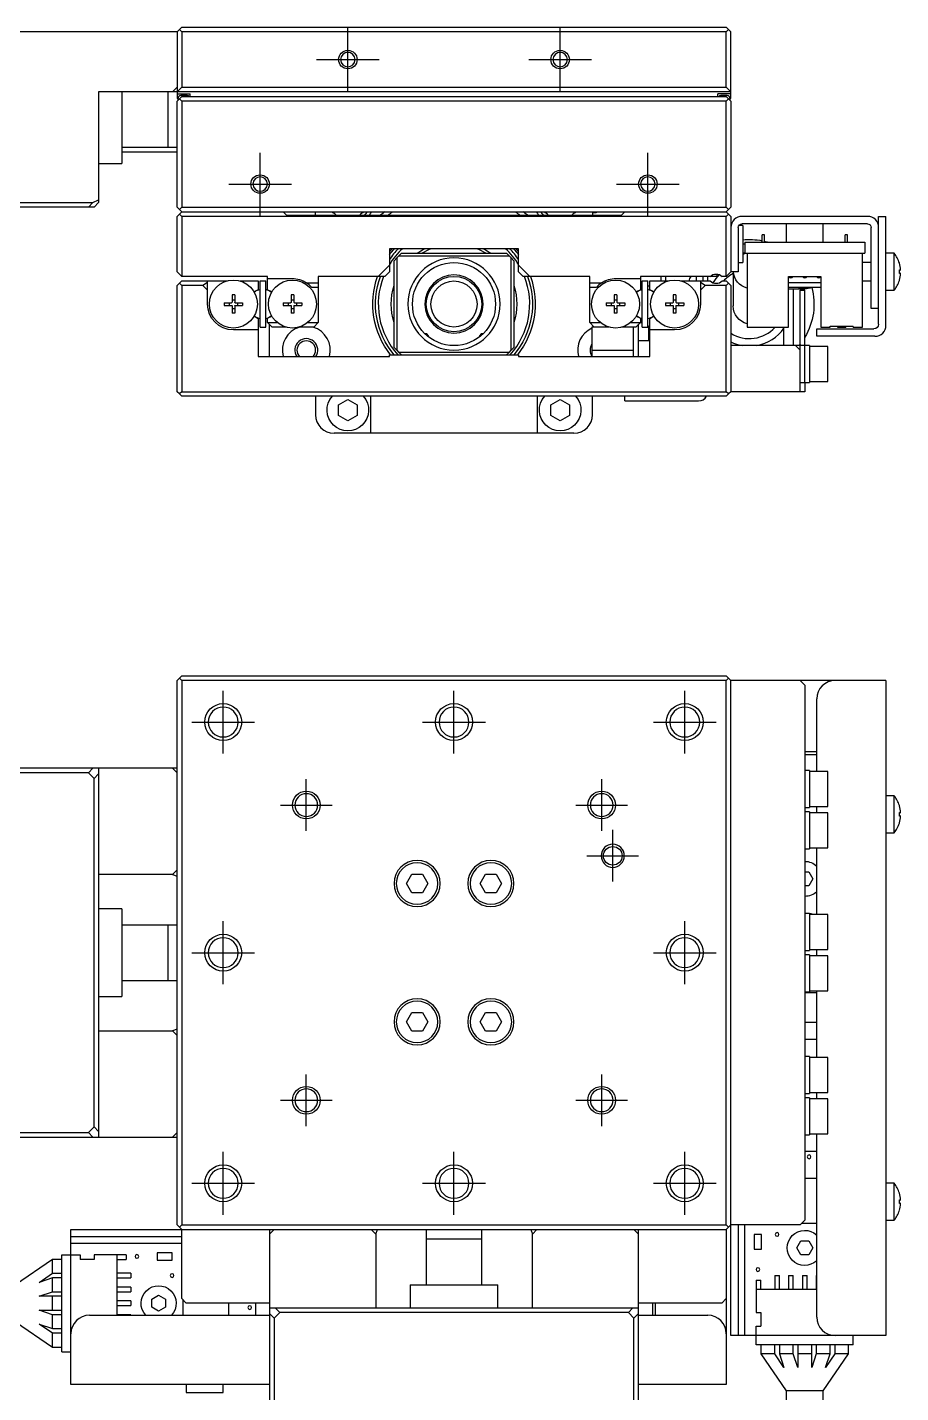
# Model space of a CAD drawing. Extents: x 0 to 700, y -8 to 390.
# Drawn here: x 233.4 to 328, y 237.7 to 385.7 of the extents above; entities that cross this region are included whole.
import ezdxf

# ---------------------------------------------------------------- set-up
doc = ezdxf.new("R2010")
doc.units = 0
doc.header["$LTSCALE"] = 0.5
doc.linetypes.add('CENTER', pattern=[50.8, 31.75, -6.35, 6.35, -6.35])
for name, color, linetype in [('MSM_CENTER', 1, 'CENTER'), ('MSM_CONTINUOUS', 7, 'CONTINUOUS'), ('MSM_NARROW', 5, 'CONTINUOUS')]:
    doc.layers.add(name, color=color, linetype=linetype)

msp = doc.modelspace()

# ---------------------------------------------------------------- linework, layer by layer
at = {"layer": 'MSM_CENTER'}
for p, q in [((268.14, 378.77), (268.14, 385.57)), ((291.14, 378.77), (291.14, 385.57)), ((264.74, 382.17), (271.54, 382.17)), ((287.74, 382.17), (294.54, 382.17)), ((258.64, 365.27), (258.64, 372.07)), ((300.64, 365.27), (300.64, 372.07)), ((255.24, 368.67), (262.04, 368.67)), ((297.24, 368.67), (304.04, 368.67)), ((254.64, 306.96), (254.64, 313.76)), ((279.64, 306.96), (279.64, 313.76)), ((304.64, 306.96), (304.64, 313.76)), ((251.24, 310.36), (258.04, 310.36)), ((276.24, 310.36), (283.04, 310.36)), ((301.24, 310.36), (308.04, 310.36)), ((263.64, 298.56), (263.64, 304.16)), ((295.64, 298.56), (295.64, 304.16)), ((260.84, 301.36), (266.44, 301.36)), ((292.84, 301.36), (298.44, 301.36)), ((296.84, 293.06), (296.84, 298.66)), ((294.04, 295.86), (299.64, 295.86)), ((254.64, 281.96), (254.64, 288.76)), ((304.64, 281.96), (304.64, 288.76)), ((251.24, 285.36), (258.04, 285.36)), ((301.24, 285.36), (308.04, 285.36)), ((263.64, 266.56), (263.64, 272.16)), ((295.64, 266.56), (295.64, 272.16)), ((260.84, 269.36), (266.44, 269.36)), ((292.84, 269.36), (298.44, 269.36)), ((254.64, 256.96), (254.64, 263.76)), ((279.64, 256.96), (279.64, 263.76)), ((304.64, 256.96), (304.64, 263.76)), ((251.24, 260.36), (258.04, 260.36)), ((276.24, 260.36), (283.04, 260.36)), ((301.24, 260.36), (308.04, 260.36))]:
    msp.add_line(p, q, dxfattribs=at)
at = {"layer": 'MSM_CONTINUOUS'}
for p, q in [((249.64, 385.17), (227.64, 385.17)), ((249.64, 385.17), (250.14, 385.67)), ((249.64, 385.17), (249.64, 377.97)), ((249.89, 385.42), (250.14, 385.17)), ((250.14, 385.67), (309.14, 385.67)), ((250.14, 385.17), (250.14, 379.17)), ((309.14, 385.17), (250.14, 385.17)), ((309.39, 385.42), (309.14, 385.67)), ((309.14, 385.17), (309.39, 385.42)), ((309.14, 379.17), (309.14, 385.17)), ((309.39, 385.42), (309.64, 385.17)), ((309.64, 377.97), (309.64, 385.17)), ((249.64, 379.17), (249.14, 378.67)), ((250.14, 379.17), (249.64, 378.67)), ((250.14, 379.17), (309.14, 379.17)), ((309.64, 378.67), (309.14, 379.17)), ((309.64, 378.67), (241.14, 378.67)), ((241.14, 378.67), (241.14, 366.67)), ((243.64, 378.67), (243.64, 370.92)), ((248.64, 378.67), (248.64, 372.67)), ((249.64, 378.44), (251.04, 378.44)), ((249.64, 377.67), (250.14, 378.17)), ((249.74, 377.87), (249.64, 377.97)), ((249.64, 366.17), (249.64, 377.67)), ((249.74, 377.77), (249.74, 377.97)), ((249.89, 377.92), (250.14, 377.67)), ((250.74, 378.27), (250.04, 378.27)), ((250.14, 378.17), (309.14, 378.17)), ((250.14, 377.67), (250.14, 366.17)), ((309.14, 377.67), (250.14, 377.67)), ((251.04, 378.17), (251.04, 378.44)), ((308.24, 378.17), (308.24, 378.44)), ((309.64, 378.44), (308.24, 378.44)), ((309.24, 378.27), (308.54, 378.27)), ((309.39, 377.92), (309.14, 378.17)), ((309.14, 377.67), (309.39, 377.92)), ((309.14, 366.17), (309.14, 377.67)), ((309.39, 377.92), (309.64, 377.67)), ((309.64, 377.97), (309.54, 377.87)), ((309.54, 377.97), (309.54, 377.77)), ((309.64, 377.67), (309.64, 366.17)), ((243.64, 372.67), (249.64, 372.67)), ((243.64, 372.17), (249.64, 372.17)), ((241.14, 370.92), (243.64, 370.92)), ((227.64, 366.67), (240.53, 366.67)), ((240.64, 366.17), (227.64, 366.17)), ((240.03, 366.17), (240.53, 366.67)), ((240.53, 366.67), (241.14, 366.97)), ((241.14, 366.67), (240.64, 366.17)), ((249.64, 366.17), (250.14, 365.67)), ((249.64, 365.17), (250.14, 365.67)), ((250.14, 366.17), (249.89, 365.92)), ((250.14, 366.17), (309.14, 366.17)), ((250.14, 365.67), (309.14, 365.67)), ((261.14, 365.67), (261.49, 365.32)), ((264.64, 365.32), (264.64, 365.67)), ((294.64, 365.67), (294.64, 365.32)), ((295.04, 365.57), (294.64, 365.57)), ((295.04, 365.67), (295.04, 365.57)), ((297.79, 365.32), (298.14, 365.67)), ((309.14, 365.67), (309.64, 366.17)), ((309.39, 365.92), (309.14, 366.17)), ((309.14, 365.67), (309.39, 365.42)), ((249.64, 359.17), (249.64, 365.17)), ((249.89, 365.42), (250.14, 365.17)), ((309.14, 365.17), (250.14, 365.17)), ((250.14, 365.17), (250.14, 358.67)), ((261.49, 365.32), (297.79, 365.32)), ((309.14, 365.17), (309.39, 365.42)), ((309.14, 358.67), (309.14, 365.17)), ((309.39, 365.42), (309.64, 365.17)), ((309.64, 365.17), (309.64, 359.17)), ((310.94, 364.17), (310.5, 364.17)), ((324.44, 365.17), (310.84, 365.17)), ((324.44, 364.37), (310.84, 364.37)), ((310.94, 364.17), (310.94, 360.17)), ((315.64, 364.37), (315.64, 362.37)), ((319.64, 362.37), (319.64, 364.37)), ((325.64, 365.17), (326.44, 365.17)), ((325.64, 353.47), (325.64, 365.17)), ((326.44, 353.37), (326.44, 365.17)), ((310.44, 363.97), (310.44, 359.17)), ((313.27, 363.17), (313.02, 363.17)), ((313.02, 362.37), (313.02, 363.17)), ((313.27, 362.37), (313.27, 363.17)), ((322.27, 363.17), (322.02, 363.17)), ((322.02, 362.37), (322.02, 363.17)), ((322.27, 362.37), (322.27, 363.17)), ((324.84, 355.17), (324.84, 363.97)), ((286.64, 361.67), (272.64, 361.67)), ((272.64, 361.67), (272.64, 359.17)), ((273.64, 360.87), (273.94, 361.17)), ((273.94, 361.17), (285.34, 361.17)), ((285.34, 361.17), (285.64, 360.87)), ((286.64, 359.17), (286.64, 361.67)), ((311.14, 362.17), (310.94, 362.17)), ((311.14, 361.17), (310.94, 361.17)), ((311.14, 362.37), (311.14, 361.17)), ((311.14, 362.37), (324.14, 362.37)), ((311.14, 361.17), (324.14, 361.17)), ((311.39, 361.17), (311.39, 353.17)), ((323.89, 353.17), (323.89, 361.17)), ((324.14, 362.37), (324.14, 361.17)), ((327.34, 361.17), (326.44, 361.17)), ((327.34, 357.17), (327.34, 361.17)), ((271.44, 358.67), (272.64, 359.87)), ((273.14, 360.37), (273.44, 360.67)), ((273.14, 350.97), (273.14, 360.37)), ((273.64, 360.87), (273.44, 360.67)), ((273.44, 360.67), (273.44, 350.67)), ((285.64, 360.87), (273.64, 360.87)), ((285.84, 360.67), (285.64, 360.87)), ((285.84, 350.67), (285.84, 360.67)), ((285.84, 360.67), (286.14, 360.37)), ((286.14, 360.37), (286.14, 350.97)), ((286.64, 359.87), (287.85, 358.67)), ((310.44, 360.17), (310.94, 360.17)), ((324.84, 360.17), (323.89, 360.17)), ((327.9, 360.09), (327.9, 360.12)), ((250.14, 358.67), (249.64, 359.17)), ((249.89, 357.92), (250.14, 358.17)), ((259.44, 358.67), (250.14, 358.67)), ((250.14, 358.17), (255.03, 358.17)), ((252.94, 355.67), (252.94, 358.17)), ((256.46, 358.17), (258.44, 358.17)), ((258.44, 358.17), (258.44, 357.22)), ((258.64, 358.17), (259.24, 358.17)), ((258.64, 353.17), (258.64, 358.17)), ((259.24, 353.17), (259.24, 358.17)), ((259.44, 357.22), (259.44, 358.67)), ((259.44, 358.44), (262.1, 358.44)), ((272.14, 358.67), (264.94, 358.67)), ((264.94, 358.67), (264.94, 353.67)), ((272.64, 359.17), (272.14, 358.67)), ((278.58, 358.63), (278.58, 358.63)), ((287.14, 358.67), (286.64, 359.17)), ((294.34, 358.67), (287.14, 358.67)), ((294.34, 353.67), (294.34, 358.67)), ((297.19, 358.44), (299.84, 358.44)), ((308.14, 358.67), (299.84, 358.67)), ((299.84, 358.67), (299.84, 357.22)), ((300.04, 358.17), (300.64, 358.17)), ((300.04, 353.17), (300.04, 358.17)), ((300.64, 353.17), (300.64, 358.17)), ((300.84, 358.17), (302.83, 358.17)), ((300.84, 357.22), (300.84, 358.17)), ((302.04, 358.67), (302.04, 358.17)), ((302.54, 358.67), (302.54, 358.17)), ((304.26, 358.17), (307.38, 358.17)), ((305.89, 358.67), (305.89, 358.17)), ((306.34, 358.17), (306.34, 355.67)), ((306.64, 358.17), (306.64, 358.67)), ((307.14, 358.17), (307.14, 358.67)), ((308.14, 358.67), (308.14, 358.91)), ((309.14, 358.67), (308.7, 358.67)), ((308.7, 358.17), (309.14, 358.17)), ((309.64, 359.17), (309.14, 358.67)), ((309.14, 358.17), (309.39, 357.92)), ((310.44, 359.17), (309.64, 359.17)), ((309.9, 359.17), (309.9, 355.46)), ((315.89, 358.67), (319.39, 358.67)), ((315.89, 353.17), (315.89, 358.67)), ((319.39, 358.67), (319.39, 353.17)), ((323.89, 358.17), (324.84, 358.17)), ((327.9, 358.97), (327.9, 359.37)), ((327.9, 359.37), (328.03, 359.37)), ((328.03, 358.97), (327.9, 358.97)), ((327.9, 358.22), (327.9, 358.24)), ((249.64, 357.67), (249.89, 357.92)), ((249.64, 346.17), (249.64, 357.67)), ((249.89, 357.92), (250.14, 357.67)), ((252.44, 357.67), (250.14, 357.67)), ((250.14, 357.67), (250.14, 346.17)), ((252.94, 358.02), (252.44, 357.67)), ((252.44, 357.67), (252.94, 357.17)), ((258.44, 357.22), (258.15, 357.05)), ((259.44, 357.22), (259.67, 357.09)), ((259.64, 357.09), (259.64, 357.1)), ((263.66, 357.97), (264.94, 357.97)), ((264.94, 357.47), (264.22, 357.47)), ((276.78, 356.98), (276.84, 357.04)), ((276.84, 357.11), (276.84, 357.04)), ((294.34, 357.97), (295.63, 357.97)), ((295.06, 357.47), (294.34, 357.47)), ((299.62, 357.09), (299.84, 357.22)), ((299.64, 357.09), (299.64, 357.1)), ((299.64, 357.09), (299.64, 357.09)), ((300.04, 357.59), (299.84, 357.59)), ((300.84, 357.59), (300.64, 357.59)), ((301.14, 357.05), (300.84, 357.22)), ((301.04, 357.09), (301.06, 357.09)), ((306.84, 357.67), (306.34, 358.02)), ((306.34, 357.17), (306.84, 357.67)), ((309.14, 357.67), (306.84, 357.67)), ((309.14, 357.67), (309.39, 357.92)), ((309.14, 346.17), (309.14, 357.67)), ((309.39, 357.92), (309.64, 357.67)), ((309.64, 357.67), (309.64, 346.17)), ((319.39, 357.97), (315.89, 357.97)), ((319.39, 357.47), (315.89, 357.47)), ((315.89, 357.32), (317.64, 357.32)), ((316.39, 357.32), (316.39, 351.17)), ((317.14, 346.17), (317.14, 357.17)), ((317.14, 357.17), (317.64, 357.17)), ((317.64, 347.17), (317.64, 357.17)), ((326.44, 357.17), (327.34, 357.17)), ((254.74, 355.81), (254.74, 355.52)), ((254.74, 355.81), (255.54, 355.81)), ((254.74, 355.52), (255.54, 355.52)), ((255.27, 355.81), (255.27, 355.52)), ((255.89, 356.67), (255.6, 356.67)), ((255.6, 356.67), (255.6, 355.87)), ((255.6, 356.14), (255.89, 356.14)), ((255.6, 355.46), (255.6, 354.67)), ((255.89, 356.67), (255.89, 355.87)), ((255.89, 355.46), (255.89, 354.67)), ((255.95, 355.81), (256.74, 355.81)), ((255.95, 355.52), (256.74, 355.52)), ((256.21, 355.52), (256.21, 355.81)), ((256.74, 355.81), (256.74, 355.52)), ((261.14, 355.81), (261.14, 355.52)), ((261.14, 355.81), (261.94, 355.81)), ((261.14, 355.52), (261.94, 355.52)), ((261.67, 355.81), (261.67, 355.52)), ((262, 356.67), (262, 355.87)), ((262.29, 356.67), (262, 356.67)), ((262, 356.14), (262.29, 356.14)), ((262, 355.46), (262, 354.67)), ((262.29, 356.67), (262.29, 355.87)), ((262.29, 355.46), (262.29, 354.67)), ((262.35, 355.81), (263.14, 355.81)), ((262.35, 355.52), (263.14, 355.52)), ((262.61, 355.52), (262.61, 355.81)), ((263.14, 355.81), (263.14, 355.52)), ((296.14, 355.81), (296.14, 355.52)), ((296.14, 355.81), (296.94, 355.81)), ((296.14, 355.52), (296.94, 355.52)), ((296.67, 355.81), (296.67, 355.52)), ((297.29, 356.67), (297, 356.67)), ((297, 356.67), (297, 355.87)), ((297, 356.14), (297.29, 356.14)), ((297, 355.46), (297, 354.67)), ((297.29, 356.67), (297.29, 355.87)), ((297.29, 355.46), (297.29, 354.67)), ((297.35, 355.81), (298.14, 355.81)), ((297.35, 355.52), (298.14, 355.52)), ((297.61, 355.52), (297.61, 355.81)), ((298.14, 355.81), (298.14, 355.52)), ((302.54, 355.81), (303.34, 355.81)), ((302.54, 355.81), (302.54, 355.52)), ((302.54, 355.52), (303.34, 355.52)), ((303.07, 355.81), (303.07, 355.52)), ((303.4, 356.67), (303.4, 355.87)), ((303.69, 356.67), (303.4, 356.67)), ((303.4, 356.14), (303.69, 356.14)), ((303.4, 355.46), (303.4, 354.67)), ((303.69, 356.67), (303.69, 355.87)), ((303.69, 355.46), (303.69, 354.67)), ((303.75, 355.81), (304.54, 355.81)), ((303.75, 355.52), (304.54, 355.52)), ((304.01, 355.52), (304.01, 355.81)), ((304.54, 355.81), (304.54, 355.52)), ((255.6, 355.2), (255.89, 355.2)), ((255.89, 354.67), (255.6, 354.67)), ((258.15, 354.29), (258.44, 354.12)), ((258.44, 354.12), (258.44, 349.97)), ((259.67, 354.24), (259.44, 354.12)), ((259.44, 353.67), (259.44, 354.12)), ((259.64, 354.23), (259.64, 354.24)), ((262, 355.2), (262.29, 355.2)), ((262.29, 354.67), (262, 354.67)), ((276.84, 354.29), (276.78, 354.36)), ((276.84, 354.29), (276.84, 354.22)), ((297, 355.2), (297.29, 355.2)), ((297.29, 354.67), (297, 354.67)), ((299.84, 354.12), (299.62, 354.24)), ((299.64, 354.23), (299.64, 354.24)), ((299.84, 354.12), (299.84, 353.67)), ((300.84, 354.12), (301.14, 354.29)), ((300.84, 349.97), (300.84, 354.12)), ((303.4, 355.2), (303.69, 355.2)), ((303.69, 354.67), (303.4, 354.67)), ((325.64, 355.17), (324.84, 355.17)), ((258.44, 352.87), (255.74, 352.87)), ((258.64, 353.17), (259.24, 353.17)), ((259.44, 353.67), (260.48, 353.67)), ((259.94, 353.17), (259.44, 353.67)), ((259.64, 349.97), (259.64, 353.47)), ((261.43, 353.17), (259.94, 353.17)), ((264.44, 353.17), (262.86, 353.17)), ((263.8, 353.67), (264.94, 353.67)), ((264.94, 353.67), (264.44, 353.17)), ((276.48, 352.47), (276.67, 352.47)), ((276.89, 352.24), (276.67, 352.47)), ((278.58, 352.7), (278.58, 352.7)), ((282.62, 352.47), (282.39, 352.24)), ((282.62, 352.47), (282.81, 352.47)), ((294.34, 353.67), (295.48, 353.67)), ((294.84, 353.17), (294.34, 353.67)), ((296.43, 353.17), (294.59, 353.17)), ((294.59, 353.17), (294.59, 349.97)), ((299.34, 353.17), (297.86, 353.17)), ((298.8, 353.67), (299.84, 353.67)), ((299.09, 349.97), (299.09, 353.17)), ((299.84, 353.67), (299.34, 353.17)), ((299.64, 349.97), (299.64, 353.47)), ((299.84, 353.66), (300.04, 353.66)), ((300.04, 353.17), (300.64, 353.17)), ((300.64, 353.36), (300.69, 353.31)), ((300.72, 353.24), (300.72, 351.67)), ((303.54, 352.87), (300.84, 352.87)), ((311.39, 353.17), (315.89, 353.17)), ((315.39, 351.17), (315.39, 353.17)), ((318.94, 352.97), (325.14, 352.97)), ((318.94, 352.17), (318.94, 352.97)), ((319.39, 353.17), (320.39, 353.17)), ((320.39, 353.17), (320.39, 353.27)), ((320.39, 353.27), (322.89, 353.27)), ((321.19, 353.27), (321.19, 353.17)), ((321.19, 353.17), (322.09, 353.17)), ((321.57, 353.27), (321.57, 353.17)), ((321.72, 353.27), (321.72, 353.17)), ((322.09, 353.27), (322.09, 353.17)), ((322.89, 353.17), (322.89, 353.27)), ((322.89, 353.17), (323.89, 353.17)), ((273.44, 350.67), (273.14, 350.97)), ((276.89, 352.24), (276.72, 352.24)), ((276.89, 352.1), (276.89, 352.24)), ((276.89, 352.1), (276.89, 352.1)), ((282.56, 352.24), (282.39, 352.24)), ((282.39, 352.24), (282.39, 352.1)), ((282.39, 352.1), (282.39, 352.1)), ((286.14, 350.97), (285.84, 350.67)), ((300.84, 351.67), (299.64, 351.67)), ((318.14, 351.17), (309.64, 351.17)), ((316.64, 351.17), (317.14, 350.67)), ((318.14, 351.17), (318.14, 347.17)), ((320.14, 351.07), (318.14, 351.07)), ((325.24, 352.17), (318.94, 352.17)), ((320.14, 347.27), (320.14, 351.07)), ((258.44, 349.97), (272.64, 349.97)), ((272.64, 349.97), (272.64, 350.17)), ((272.64, 350.17), (286.64, 350.17)), ((273.44, 350.67), (273.64, 350.47)), ((273.64, 350.47), (285.64, 350.47)), ((273.94, 350.17), (273.64, 350.47)), ((285.64, 350.47), (285.34, 350.17)), ((285.64, 350.47), (285.84, 350.67)), ((286.64, 350.17), (286.64, 349.97)), ((286.64, 349.97), (300.84, 349.97)), ((294.59, 350.67), (299.09, 350.67)), ((317.14, 347.17), (318.14, 347.17)), ((317.64, 347.17), (317.64, 346.17)), ((318.14, 347.27), (320.14, 347.27)), ((249.89, 345.92), (249.64, 346.17)), ((250.14, 346.17), (249.89, 345.92)), ((250.14, 345.67), (249.89, 345.92)), ((250.14, 346.17), (309.14, 346.17)), ((309.14, 345.67), (250.14, 345.67)), ((264.64, 345.67), (264.64, 343.67)), ((267.14, 344.74), (268.14, 345.32)), ((268.14, 345.32), (269.14, 344.74)), ((270.64, 341.67), (270.64, 345.67)), ((288.64, 345.67), (288.64, 341.67)), ((290.14, 344.74), (291.14, 345.32)), ((291.14, 345.32), (292.14, 344.74)), ((294.64, 343.67), (294.64, 345.67)), ((298.14, 345.17), (298.14, 345.67)), ((298.14, 345.17), (306.14, 345.17)), ((309.39, 345.92), (309.14, 346.17)), ((309.39, 345.92), (309.14, 345.67)), ((309.64, 346.17), (309.39, 345.92)), ((317.64, 346.17), (309.64, 346.17)), ((267.14, 343.59), (267.14, 344.74)), ((268.14, 343.01), (267.14, 343.59)), ((269.14, 343.59), (268.14, 343.01)), ((269.14, 344.74), (269.14, 343.59)), ((290.14, 343.59), (290.14, 344.74)), ((291.14, 343.01), (290.14, 343.59)), ((292.14, 343.59), (291.14, 343.01)), ((292.14, 344.74), (292.14, 343.59)), ((270.64, 341.67), (266.64, 341.67)), ((288.64, 341.67), (270.64, 341.67)), ((292.64, 341.67), (288.64, 341.67)), ((250.14, 315.36), (249.89, 315.11)), ((250.14, 315.36), (309.14, 315.36)), ((309.64, 314.86), (309.14, 315.36)), ((249.89, 315.11), (249.64, 314.86)), ((249.64, 255.86), (249.64, 314.86)), ((250.14, 314.86), (249.89, 315.11)), ((309.14, 314.86), (250.14, 314.86)), ((250.14, 314.86), (250.14, 255.86)), ((309.39, 315.11), (309.14, 314.86)), ((309.14, 255.86), (309.14, 314.86)), ((309.64, 243.86), (309.64, 314.86)), ((326.44, 314.86), (309.64, 314.86)), ((317.64, 314.36), (317.14, 314.86)), ((317.64, 314.36), (317.64, 256.36)), ((326.44, 314.86), (326.44, 243.86)), ((318.94, 305.01), (318.94, 312.86)), ((317.64, 307.16), (318.94, 307.16)), ((317.64, 306.86), (318.94, 306.86)), ((249.64, 305.36), (212.14, 305.36)), ((240.03, 304.86), (240.53, 305.36)), ((241.14, 305.36), (241.14, 265.36)), ((249.14, 305.36), (249.64, 304.86)), ((318.14, 305.11), (317.64, 305.11)), ((318.14, 305.11), (318.14, 301.11)), ((320.14, 305.01), (318.14, 305.01)), ((320.14, 301.21), (320.14, 305.01)), ((240.03, 304.86), (227.64, 304.86)), ((240.64, 304.25), (240.03, 304.86)), ((241.14, 304.75), (240.64, 304.25)), ((240.64, 266.48), (240.64, 304.25)), ((327.34, 302.36), (326.44, 302.36)), ((327.34, 298.36), (327.34, 302.36)), ((317.64, 301.11), (318.14, 301.11)), ((318.14, 300.61), (317.64, 300.61)), ((318.14, 301.21), (320.14, 301.21)), ((318.14, 300.61), (318.14, 296.61)), ((320.14, 300.51), (318.14, 300.51)), ((318.94, 300.51), (318.94, 301.21)), ((320.14, 296.71), (320.14, 300.51)), ((327.9, 301.29), (327.9, 301.31)), ((327.9, 300.56), (328.03, 300.56)), ((327.9, 300.16), (327.9, 300.56)), ((328.03, 300.16), (327.9, 300.16)), ((327.9, 299.41), (327.9, 299.43)), ((326.44, 298.36), (327.34, 298.36)), ((317.64, 296.61), (318.14, 296.61)), ((318.14, 296.71), (320.14, 296.71)), ((318.94, 289.51), (318.94, 296.71)), ((249.14, 293.85), (241.14, 293.85)), ((249.64, 294.35), (249.14, 293.85)), ((249.14, 293.85), (249.64, 293.67)), ((274.49, 292.86), (275.07, 293.86)), ((275.07, 293.86), (276.22, 293.86)), ((276.22, 293.86), (276.8, 292.86)), ((282.49, 292.86), (283.07, 293.86)), ((283.07, 293.86), (284.22, 293.86)), ((284.22, 293.86), (284.8, 292.86)), ((317.64, 294.11), (318.08, 294.11)), ((318.08, 294.11), (318.51, 293.36)), ((318.51, 293.36), (318.08, 292.61)), ((275.07, 291.86), (274.49, 292.86)), ((276.22, 291.86), (275.07, 291.86)), ((276.8, 292.86), (276.22, 291.86)), ((283.07, 291.86), (282.49, 292.86)), ((284.22, 291.86), (283.07, 291.86)), ((284.8, 292.86), (284.22, 291.86)), ((318.08, 292.61), (317.64, 292.61)), ((243.64, 290.11), (241.14, 290.11)), ((243.64, 290.11), (243.64, 280.61)), ((318.14, 289.61), (317.64, 289.61)), ((318.14, 289.61), (318.14, 285.61)), ((320.14, 289.51), (318.14, 289.51)), ((320.14, 285.71), (320.14, 289.51)), ((249.64, 288.36), (243.64, 288.36)), ((248.64, 288.36), (248.64, 282.36)), ((318.14, 285.71), (320.14, 285.71)), ((318.94, 285.01), (318.94, 285.71)), ((317.64, 285.61), (318.14, 285.61)), ((318.14, 285.11), (317.64, 285.11)), ((318.14, 285.11), (318.14, 281.11)), ((320.14, 285.01), (318.14, 285.01)), ((320.14, 281.21), (320.14, 285.01)), ((243.64, 282.36), (249.64, 282.36)), ((318.14, 281.21), (320.14, 281.21)), ((318.94, 274.01), (318.94, 281.21)), ((241.14, 280.61), (243.64, 280.61)), ((317.64, 281.11), (318.14, 281.11)), ((318.94, 281.02), (317.64, 281.02)), ((274.49, 277.86), (275.07, 278.86)), ((275.07, 278.86), (276.22, 278.86)), ((276.22, 278.86), (276.8, 277.86)), ((282.49, 277.86), (283.07, 278.86)), ((283.07, 278.86), (284.22, 278.86)), ((284.22, 278.86), (284.8, 277.86)), ((241.14, 276.88), (249.14, 276.88)), ((249.64, 277.06), (249.14, 276.88)), ((249.14, 276.88), (249.64, 276.38)), ((275.07, 276.86), (274.49, 277.86)), ((276.22, 276.86), (275.07, 276.86)), ((276.8, 277.86), (276.22, 276.86)), ((283.07, 276.86), (282.49, 277.86)), ((284.22, 276.86), (283.07, 276.86)), ((284.8, 277.86), (284.22, 276.86)), ((317.64, 277.82), (318.94, 277.82)), ((318.94, 275.94), (317.64, 275.94)), ((318.14, 274.11), (317.64, 274.11)), ((318.14, 274.11), (318.14, 270.11)), ((320.14, 274.01), (318.14, 274.01)), ((320.14, 270.21), (320.14, 274.01)), ((317.64, 270.11), (318.14, 270.11)), ((318.14, 269.61), (317.64, 269.61)), ((318.14, 270.21), (320.14, 270.21)), ((318.14, 269.61), (318.14, 265.61)), ((320.14, 269.51), (318.14, 269.51)), ((318.94, 269.51), (318.94, 270.21)), ((320.14, 265.71), (320.14, 269.51)), ((240.03, 265.86), (240.64, 266.48)), ((240.64, 266.48), (241.14, 265.98)), ((212.14, 265.36), (249.64, 265.36)), ((227.64, 265.86), (240.03, 265.86)), ((240.53, 265.36), (240.03, 265.86)), ((249.64, 265.86), (249.14, 265.36)), ((317.64, 265.61), (318.14, 265.61)), ((318.14, 265.71), (320.14, 265.71)), ((318.94, 245.86), (318.94, 265.71)), ((317.64, 263.86), (318.94, 263.86)), ((317.64, 260.92), (318.94, 260.92)), ((327.34, 260.36), (326.44, 260.36)), ((327.34, 256.36), (327.34, 260.36)), ((327.9, 259.29), (327.9, 259.31)), ((327.9, 258.56), (328.03, 258.56)), ((327.9, 258.16), (327.9, 258.56)), ((328.03, 258.16), (327.9, 258.16)), ((317.14, 255.86), (317.64, 256.36)), ((326.44, 256.36), (327.34, 256.36)), ((327.9, 257.41), (327.9, 257.43)), ((238.14, 238.56), (238.14, 255.36)), ((238.14, 255.36), (309.14, 255.36)), ((250.14, 254.56), (238.14, 254.56)), ((249.64, 255.86), (249.89, 255.61)), ((249.89, 255.61), (250.14, 255.86)), ((249.89, 255.61), (250.14, 255.36)), ((250.14, 255.86), (309.14, 255.86)), ((250.14, 247.86), (250.14, 255.36)), ((259.64, 254.86), (260.14, 255.36)), ((259.64, 255.36), (259.64, 217.86)), ((270.66, 255.36), (271.16, 254.86)), ((271.16, 254.86), (271.34, 255.36)), ((271.16, 254.86), (271.16, 246.86)), ((276.64, 255.36), (276.64, 249.36)), ((282.64, 249.36), (282.64, 255.36)), ((287.95, 255.36), (288.13, 254.86)), ((288.13, 254.86), (288.63, 255.36)), ((288.13, 246.86), (288.13, 254.86)), ((299.14, 255.36), (299.64, 254.86)), ((299.64, 217.86), (299.64, 255.36)), ((309.14, 255.86), (309.39, 255.61)), ((309.14, 255.36), (309.39, 255.61)), ((309.14, 255.36), (309.14, 238.56)), ((309.39, 255.61), (309.64, 255.86)), ((317.14, 255.86), (309.64, 255.86)), ((310.44, 255.86), (310.44, 243.86)), ((311.14, 243.86), (311.14, 255.86)), ((312.96, 254.82), (312.16, 254.82)), ((312.16, 254.82), (312.16, 253.22)), ((312.96, 253.22), (312.96, 254.82)), ((318.94, 256.02), (317.3, 256.02)), ((238.14, 253.86), (250.14, 253.86)), ((276.64, 254.36), (282.64, 254.36)), ((312.16, 253.22), (312.96, 253.22)), ((316.78, 253.36), (317.21, 254.11)), ((317.21, 252.61), (316.78, 253.36)), ((317.21, 254.11), (318.08, 254.11)), ((318.08, 254.11), (318.51, 253.36)), ((318.51, 253.36), (318.08, 252.61)), ((236.14, 252.11), (232.14, 249.36)), ((237.14, 252.11), (236.14, 252.11)), ((236.14, 250.61), (236.14, 252.11)), ((237.14, 242.11), (237.14, 252.61)), ((237.14, 252.61), (239.14, 252.61)), ((239.14, 252.61), (239.14, 252.11)), ((240.64, 252.11), (239.14, 252.11)), ((244.14, 252.61), (240.64, 252.61)), ((240.64, 252.61), (240.64, 252.11)), ((243.14, 246.06), (243.14, 252.61)), ((243.14, 252.11), (244.14, 252.11)), ((244.14, 252.61), (244.14, 252.11)), ((247.5, 252.84), (247.5, 252.04)), ((249.1, 252.84), (247.5, 252.84)), ((247.5, 252.04), (249.1, 252.04)), ((249.1, 252.04), (249.1, 252.84)), ((318.08, 252.61), (317.21, 252.61)), ((234.69, 249.61), (236.14, 250.61)), ((236.14, 250.61), (237.14, 250.61)), ((244.64, 250.61), (243.14, 250.61)), ((244.64, 250.61), (244.64, 250.11)), ((314.39, 250.36), (314.39, 248.86)), ((314.39, 250.36), (314.89, 250.36)), ((314.89, 248.86), (314.89, 250.36)), ((315.89, 250.36), (315.89, 248.86)), ((315.89, 250.36), (316.39, 250.36)), ((316.39, 248.86), (316.39, 250.36)), ((317.39, 250.36), (317.39, 248.86)), ((317.39, 250.36), (317.89, 250.36)), ((317.89, 248.86), (317.89, 250.36)), ((318.89, 250.36), (318.89, 248.86)), ((318.89, 250.36), (318.94, 250.36)), ((236.14, 250.11), (234.69, 249.61)), ((237.14, 250.11), (236.14, 250.11)), ((236.14, 248.61), (236.14, 250.11)), ((243.14, 250.11), (244.64, 250.11)), ((244.64, 249.11), (243.14, 249.11)), ((244.64, 249.11), (244.64, 248.61)), ((274.89, 249.36), (274.89, 246.86)), ((274.89, 249.36), (284.39, 249.36)), ((284.39, 246.86), (284.39, 249.36)), ((312.39, 249.86), (312.39, 246.36)), ((312.39, 249.86), (312.89, 249.86)), ((318.94, 248.86), (312.39, 248.86)), ((312.89, 248.86), (312.89, 249.86)), ((234.69, 248.11), (236.14, 248.61)), ((237.14, 248.11), (234.69, 248.11)), ((236.14, 248.61), (237.14, 248.61)), ((236.14, 246.61), (236.14, 248.11)), ((243.14, 248.61), (244.64, 248.61)), ((244.64, 247.61), (243.14, 247.61)), ((244.64, 247.61), (244.64, 247.11)), ((246.89, 247.8), (247.64, 248.23)), ((246.89, 246.93), (246.89, 247.8)), ((247.64, 248.23), (248.39, 247.8)), ((248.39, 247.8), (248.39, 246.93)), ((250.14, 247.86), (250.64, 247.36)), ((250.3, 246.06), (250.3, 247.71)), ((259.64, 247.36), (250.64, 247.36)), ((255.2, 247.36), (255.2, 246.06)), ((258.14, 247.36), (258.14, 246.06)), ((308.64, 247.36), (299.64, 247.36)), ((301.14, 247.36), (301.14, 246.06)), ((301.44, 247.36), (301.44, 246.06)), ((308.64, 247.36), (309.14, 247.86)), ((236.14, 246.11), (234.69, 246.61)), ((234.69, 246.61), (237.14, 246.61)), ((237.14, 246.11), (236.14, 246.11)), ((236.14, 244.61), (236.14, 246.11)), ((240.14, 246.06), (259.64, 246.06)), ((243.14, 247.11), (244.64, 247.11)), ((244.64, 246.11), (243.14, 246.11)), ((244.64, 246.11), (244.64, 246.06)), ((247.64, 246.5), (246.89, 246.93)), ((248.39, 246.93), (247.64, 246.5)), ((259.64, 246.86), (299.64, 246.86)), ((260.14, 245.75), (259.64, 246.25)), ((260.76, 246.36), (260.14, 245.75)), ((260.14, 245.75), (260.14, 233.36)), ((260.26, 246.86), (260.76, 246.36)), ((298.53, 246.36), (260.76, 246.36)), ((298.53, 246.36), (299.03, 246.86)), ((299.14, 245.75), (298.53, 246.36)), ((299.64, 246.25), (299.14, 245.75)), ((299.14, 233.36), (299.14, 245.75)), ((299.64, 246.06), (307.14, 246.06)), ((312.39, 246.36), (312.89, 246.36)), ((312.89, 246.36), (312.89, 244.86)), ((232.14, 245.36), (236.14, 242.61)), ((236.14, 244.11), (234.69, 245.11)), ((234.69, 245.11), (236.14, 244.61)), ((236.14, 244.61), (237.14, 244.61)), ((312.39, 244.86), (312.89, 244.86)), ((312.39, 242.86), (312.39, 244.86)), ((237.14, 244.11), (236.14, 244.11)), ((236.14, 242.61), (236.14, 244.11)), ((326.44, 243.86), (309.64, 243.86)), ((322.89, 242.86), (312.39, 242.86)), ((312.89, 242.86), (312.89, 241.86)), ((314.39, 241.86), (314.39, 242.86)), ((314.89, 242.86), (314.89, 241.86)), ((316.39, 241.86), (316.39, 242.86)), ((316.89, 242.86), (316.89, 240.41)), ((318.39, 240.41), (318.39, 242.86)), ((318.89, 242.86), (318.89, 241.86)), ((320.39, 241.86), (320.39, 242.86)), ((320.89, 242.86), (320.89, 241.86)), ((322.39, 241.86), (322.39, 242.86)), ((322.89, 242.86), (322.89, 243.86)), ((236.14, 242.61), (237.14, 242.61)), ((237.14, 242.11), (238.14, 242.11)), ((312.89, 241.86), (315.64, 237.86)), ((314.39, 241.86), (312.89, 241.86)), ((315.39, 240.41), (314.39, 241.86)), ((314.89, 241.86), (315.39, 240.41)), ((316.39, 241.86), (314.89, 241.86)), ((316.89, 240.41), (316.39, 241.86)), ((318.39, 241.86), (316.89, 241.86)), ((318.89, 241.86), (318.39, 240.41)), ((320.39, 241.86), (318.89, 241.86)), ((319.64, 237.86), (322.39, 241.86)), ((320.89, 241.86), (319.89, 240.41)), ((319.89, 240.41), (320.39, 241.86)), ((322.39, 241.86), (320.89, 241.86)), ((259.64, 238.56), (238.14, 238.56)), ((250.64, 238.56), (250.64, 237.67)), ((254.64, 237.67), (254.64, 238.56)), ((309.14, 238.56), (299.64, 238.56)), ((250.64, 237.67), (254.64, 237.67)), ((315.64, 237.86), (315.64, 232.26)), ((319.64, 237.86), (315.64, 237.86)), ((319.64, 232.26), (319.64, 237.86))]:
    msp.add_line(p, q, dxfattribs=at)
at = {"layer": 'MSM_CONTINUOUS', "extrusion": (0, 0, -1)}
for centre, radius in [((-268.14, 382.17), 0.783), ((-291.14, 382.17), 0.783), ((-258.64, 368.67), 0.783), ((-300.64, 368.67), 0.783), ((-279.64, 355.67), 5), ((-279.64, 355.67), 3.15), ((-254.64, 310.36), 1.62), ((-279.64, 310.36), 1.62), ((-304.64, 310.36), 1.62), ((-263.64, 301.36), 1.23), ((-295.64, 301.36), 1.23), ((-275.64, 292.86), 2.5), ((-275.64, 292.86), 2.25), ((-283.64, 292.86), 2.5), ((-283.64, 292.86), 2.25), ((-254.64, 285.36), 1.62), ((-304.64, 285.36), 1.62), ((-275.64, 277.86), 2.5), ((-275.64, 277.86), 2.25), ((-283.64, 277.86), 2.5), ((-283.64, 277.86), 2.25), ((-263.64, 269.36), 1.23), ((-295.64, 269.36), 1.23), ((-254.64, 260.36), 1.62), ((-279.64, 260.36), 1.62), ((-304.64, 260.36), 1.62), ((-318.11, 263.23), 0.2), ((-314.64, 254.82), 0.2), ((-245.29, 252.44), 0.2), ((-249.1, 250.36), 0.2), ((-312.56, 251.01), 0.2), ((-257.51, 246.89), 0.2)]:
    msp.add_circle(centre, radius, dxfattribs=at)
at = {"layer": 'MSM_CONTINUOUS'}
for centre, radius in [((279.64, 355.67), 4.5), ((255.74, 355.67), 2.6), ((262.14, 355.67), 2.6), ((279.64, 355.67), 3), ((297.14, 355.67), 2.6), ((303.54, 355.67), 2.6), ((296.84, 295.86), 1.01)]:
    msp.add_circle(centre, radius, dxfattribs=at)
for centre, radius, start, end in [((250.04, 377.97), 0.3, 90, 180), ((250.74, 377.97), 0.3, 41.8103, 90), ((308.54, 377.97), 0.3, 90, 138.1897), ((309.24, 377.97), 0.3, 0, 90), ((268.14, 367.17), 2.6, 314.6397, 324.7656), ((268.14, 367.17), 2.98, 321.6549, 329.7997), ((279.64, 355.67), 12.5, 126.8699, 129.4662), ((279.64, 355.67), 12.5, 50.5338, 53.1301), ((291.14, 367.17), 2.98, 210.2003, 218.3451), ((291.14, 367.17), 2.6, 215.2344, 225.3603), ((310.84, 363.97), 1.2, 90, 180), ((324.44, 363.97), 1.2, 0, 90), ((279.64, 355.67), 8.5, 135.0991, 145.4397), ((279.64, 355.67), 8.2, 132.9703, 148.6119), ((279.64, 355.67), 6.5, 112.6199, 122.2042), ((279.64, 355.67), 6.5, 57.7958, 67.3801), ((279.64, 355.67), 8.2, 31.3881, 47.0297), ((279.64, 355.67), 8.5, 34.5603, 44.9009), ((324.84, 359.17), 3.2, 17.27, 38.6822), ((324.84, 359.17), 3.19, 3.5904, 16.9053), ((279.64, 355.67), 8.2, 158.5399, 222.1236), ((279.64, 355.67), 8.2, 317.8764, 21.4601), ((308.04, 358.92), 1, 228.5904, 311.4096), ((311.64, 355.67), 4.57, 135.6677, 149.6286), ((311.64, 355.67), 3.75, 117.3001, 138.1897), ((316.14, 358.77), 0.25, 203.5782, 336.4218), ((317.64, 358.77), 0.25, 203.5782, 336.4218), ((319.14, 358.77), 0.25, 203.5782, 336.4218), ((324.84, 359.17), 3.2, 321.3178, 342.73), ((324.84, 359.17), 3.19, 343.0947, 356.4096), ((259.06, 355.55), 1.75, 121.3783, 127.006), ((258.94, 355.67), 1.59, 100.893, 126.1972), ((258.94, 355.67), 1.59, 53.8027, 79.1069), ((262.1, 355.64), 2.8, 40.6764, 56.1354), ((297.19, 355.64), 2.8, 123.8646, 139.3236), ((300.34, 355.67), 1.59, 100.893, 126.1972), ((300.34, 355.67), 1.59, 53.8027, 79.1069), ((300.23, 355.55), 1.75, 52.994, 58.6217), ((259.06, 355.78), 1.75, 232.994, 238.6217), ((258.94, 355.67), 1.59, 233.8028, 259.107), ((258.94, 355.67), 1.59, 280.8931, 306.1973), ((300.34, 355.67), 1.59, 233.8028, 259.107), ((300.34, 355.67), 1.59, 280.8931, 306.1973), ((300.23, 355.78), 1.75, 301.3783, 307.006), ((263.64, 350.67), 2.6, 105.9424, 195.6185), ((263.64, 350.67), 2.6, 344.3815, 74.0576), ((295.64, 350.67), 2.6, 113.8188, 195.6185), ((311.64, 355.67), 3.75, 237.769, 318.1896), ((311.64, 355.67), 4.57, 280.0411, 325.1418), ((325.24, 353.37), 1.2, 270, 0), ((263.64, 350.67), 1.01, 315.9346, 224.0654), ((311.64, 355.67), 4.57, 244.0468, 259.9589), ((306.14, 346.17), 1, 270, 329.9999), ((266.64, 343.67), 2, 180, 270), ((292.64, 343.67), 2, 270, 0), ((320.94, 312.86), 2, 90, 180), ((324.84, 300.36), 3.2, 17.27, 38.6822), ((324.84, 300.36), 3.19, 3.5904, 16.9053), ((324.84, 300.36), 3.2, 321.3178, 342.73), ((324.84, 300.36), 3.19, 343.0947, 356.4096), ((324.84, 258.36), 3.2, 17.27, 38.6822), ((324.84, 258.36), 3.19, 3.5904, 16.9053), ((324.84, 258.36), 3.19, 343.0947, 356.4096), ((324.84, 258.36), 3.2, 321.3178, 342.73), ((240.14, 244.06), 2, 90, 180), ((307.14, 244.06), 2, 0, 90), ((320.94, 245.86), 2, 180, 270)]:
    msp.add_arc(centre, radius, start, end, dxfattribs=at)
at = {"layer": 'MSM_CONTINUOUS', "extrusion": (0, 0, -1)}
for centre, radius, start, end in [((-268.14, 367.17), 2.25, 304.6921, 318.1897), ((-268.14, 367.17), 2.25, 221.8103, 235.3079), ((-279.64, 355.67), 12, 53.5298, 56.4427), ((-279.64, 355.67), 12, 123.5573, 126.4702), ((-291.14, 367.17), 2.25, 304.6921, 318.1897), ((-291.14, 367.17), 2.25, 221.8103, 235.3079), ((-310.84, 363.97), 0.4, 0, 90), ((-324.44, 363.97), 0.4, 90, 180), ((-311.64, 355.67), 7, 84.2608, 101.3282), ((-279.64, 355.67), 8.8, 37.3018, 42.9859), ((-279.64, 355.67), 9, 38.9424, 41.8103), ((-279.64, 355.67), 6.8, 53.9811, 61.9275), ((-279.64, 355.67), 6.8, 118.0725, 126.0189), ((-279.64, 355.67), 8.8, 137.0141, 142.6982), ((-279.64, 355.67), 9, 138.1897, 141.0576), ((-311.9, 359.32), 2, 61.4886, 67.8314), ((-311.64, 355.67), 7, 103.4233, 106.835), ((-262.1, 355.64), 2.8, 90, 123.8646), ((-279.64, 355.67), 8.8, 321.3178, 19.9323), ((-279.64, 355.67), 8.5, 319.6798, 20.6673), ((-279.64, 355.67), 8.5, 159.3327, 220.3202), ((-279.64, 355.67), 8.8, 160.0677, 218.6822), ((-297.19, 355.64), 2.8, 56.1354, 90), ((-311.64, 355.67), 7, 20.9248, 25.3769), ((-308.04, 357.92), 1, 48.5904, 131.4096), ((-311.9, 359.32), 2, 284.6156, 355.6988), ((-258.83, 355.55), 1.75, 118.6217, 127.006), ((-279.64, 355.67), 6.8, 342.9174, 17.0826), ((-279.64, 355.67), 6.8, 162.9174, 197.0826), ((-300.46, 355.55), 1.75, 52.994, 61.3783), ((-317.64, 359.32), 2, 247.6684, 292.3316), ((-311.64, 355.67), 7, 165.0994, 211.0027), ((-255.74, 355.67), 2.8, 270, 0), ((-255.54, 355.87), 0.06, 180, 270), ((-255.54, 355.46), 0.06, 90, 180), ((-255.95, 355.87), 0.06, 270, 0), ((-255.95, 355.46), 0.06, 0, 90), ((-261.94, 355.87), 0.06, 180, 270), ((-261.94, 355.46), 0.06, 90, 180), ((-262.35, 355.87), 0.06, 270, 0), ((-262.35, 355.46), 0.06, 0, 90), ((-296.94, 355.87), 0.06, 180, 270), ((-296.94, 355.46), 0.06, 90, 180), ((-297.35, 355.87), 0.06, 270, 0), ((-297.35, 355.46), 0.06, 0, 90), ((-303.34, 355.87), 0.06, 180, 270), ((-303.34, 355.46), 0.06, 90, 180), ((-303.54, 355.67), 2.8, 180, 270), ((-303.75, 355.87), 0.06, 270, 0), ((-303.75, 355.46), 0.06, 0, 90), ((-311.9, 355.46), 2, 284.6156, 0), ((-258.83, 355.78), 1.75, 232.994, 241.3783), ((-300.46, 355.78), 1.75, 298.6217, 307.006), ((-300.62, 353.24), 0.1, 135, 180), ((-325.14, 353.47), 0.5, 180, 270), ((-311.64, 355.67), 7, 218.2132, 220.0052), ((-268.14, 344.17), 2.25, 138.1897, 41.8103), ((-291.14, 344.17), 2.25, 138.1897, 41.8103), ((-317.64, 293.36), 1.9, 90.0001, 133.1736), ((-317.64, 293.36), 1.9, 226.8264, 270), ((-318.28, 289.42), 0.2, 47.5458, 151.6406), ((-317.64, 253.36), 1.9, 226.8264, 133.1735), ((-247.64, 247.36), 1.9, 316.8264, 223.1735)]:
    msp.add_arc(centre, radius, start, end, dxfattribs=at)
at = {"layer": 'MSM_NARROW'}
for p, q in [((276.89, 352.1), (276.89, 352.1)), ((282.39, 352.1), (282.39, 352.1))]:
    msp.add_line(p, q, dxfattribs=at)
for centre, radius in [((268.14, 382.17), 1), ((291.14, 382.17), 1), ((258.64, 368.67), 1), ((300.64, 368.67), 1), ((279.64, 355.67), 2.5), ((254.64, 310.36), 2), ((279.64, 310.36), 2), ((304.64, 310.36), 2), ((263.64, 301.36), 1.5), ((295.64, 301.36), 1.5), ((254.64, 285.36), 2), ((304.64, 285.36), 2), ((263.64, 269.36), 1.5), ((295.64, 269.36), 1.5), ((254.64, 260.36), 2), ((279.64, 260.36), 2), ((304.64, 260.36), 2)]:
    msp.add_circle(centre, radius, dxfattribs=at)
at = {"layer": 'MSM_NARROW', "extrusion": (0, 0, -1)}
msp.add_circle((-296.84, 295.86), 1.25, dxfattribs=at)
at = {"layer": 'MSM_NARROW'}
for centre, start, end in [((263.64, 350.67), 325.9442, 214.0558), ((295.64, 350.67), 147.1401, 212.8599)]:
    msp.add_arc(centre, 1.25, start, end, dxfattribs=at)

doc.saveas('drawing.dxf')
